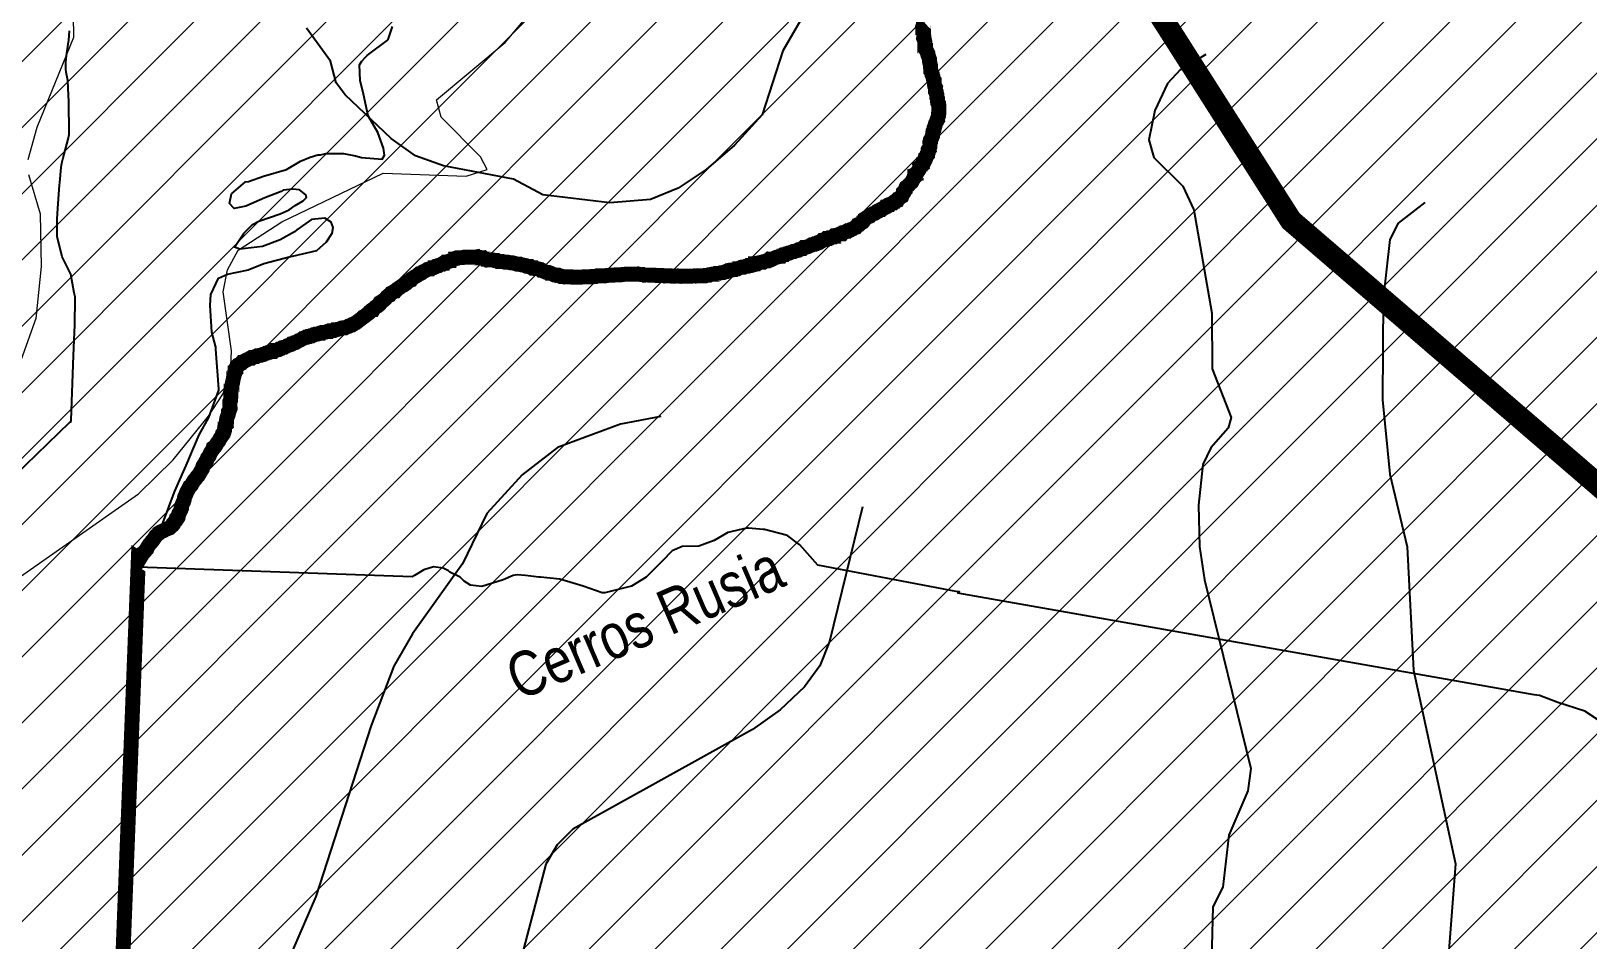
# Model space of a CAD drawing. Header units: feet. Extents: x -72 to 1107026, y -16 to 8357890.
# Drawn here: x 772727 to 783136, y 8190533 to 8196606 of the extents above; entities that cross this region are included whole.
import ezdxf

# ---------------------------------------------------------------- set-up
doc = ezdxf.new("R2010")
doc.units = ezdxf.units.FT
doc.header["$LTSCALE"] = 10
doc.header["$MEASUREMENT"] = 0
doc.linetypes.add('DASHED2', pattern=[0.375, 0.25, -0.125])
for name, color, linetype in [('AUTODEMA-inf. cofopri-Rural-PSAD', 190, 'CONTINUOUS'), ('FDO HUACAN-PERITO-COORD', 3, 'CONTINUOUS'), ('INEI-PROV-PSAD56', 7, 'CONTINUOUS'), ('VIA-ASFALTADA', 1, 'CONTINUOUS'), ('VIAS_SIN AFIRMAR', 31, 'CONTINUOUS')]:
    doc.layers.add(name, color=color, linetype=linetype)
for name, color, linetype, lineweight in [('CURVAS_PERU_500_PSAD-18', 23, 'CONTINUOUS', 5), ('Hidrografia-IGN-QUEBRADAS', 151, 'CONTINUOUS', 25), ('Texto Toponimia IGN', 251, 'CONTINUOUS', 0)]:
    doc.layers.add(name, color=color, linetype=linetype, lineweight=lineweight)
doc.styles.add('SWILL721', font='swissi.ttf')

msp = doc.modelspace()

# ---------------------------------------------------------------- hatches: boundary and pattern name
at = {"layer": 'AUTODEMA-inf. cofopri-Rural-PSAD', "lineweight": 5}
h = msp.add_hatch(dxfattribs=at)
h.set_pattern_fill('ANSI31', color=256, scale=2500)
h.paths.add_polyline_path([(753238, 8156793), (753322, 8156780), (753238, 8156793), (761252, 8177664), (761485, 8177877), (761891, 8178033), (762006, 8178099), (762145, 8178160), (762278, 8178215), (762392, 8178274), (762497, 8178357), (762589, 8178469), (762675, 8178563), (762762, 8178662), (762856, 8178741), (762966, 8178847), (763062, 8178931), (763167, 8179043), (763215, 8179157), (763254, 8179284), (763292, 8179406), (763323, 8179543), (763341, 8179672), (763349, 8179797), (763400, 8179962), (763448, 8180102), (763499, 8180234), (763573, 8180363), (763635, 8180490), (763719, 8180589), (763826, 8180681), (763928, 8180774), (764019, 8180866), (764121, 8180950), (764228, 8181026), (764338, 8181097), (764444, 8181168), (764559, 8181213), (764712, 8181269), (764839, 8181335), (764956, 8181398), (765071, 8181451), (765175, 8181550), (765244, 8181660), (765315, 8181776), (765354, 8181893), (765389, 8182013), (765390, 8182140), (765377, 8182262), (765342, 8182396), (765286, 8182546), (765225, 8182684), (765197, 8182808), (765187, 8182943), (765170, 8183067), (765142, 8183205), (765114, 8183355), (765122, 8183484), (765143, 8183642), (765150, 8183779), (765168, 8183908), (765199, 8184028), (765243, 8184165), (765278, 8184310), (765332, 8184449), (765386, 8184576), (765432, 8184714), (765467, 8184853), (765513, 8184978), (765575, 8185115), (765661, 8185237), (765751, 8185338), (765852, 8185419), (765985, 8185503), (766099, 8185572), (766232, 8185655), (766299, 8185789), (767271, 8186800), (767271, 8186947), (767297, 8187069), (767333, 8187214), (767379, 8187334), (767466, 8187468), (767519, 8187582), (767578, 8187702), (767631, 8187831), (767690, 8187961), (767739, 8188095), (767779, 8188220), (767853, 8188349), (767930, 8188476), (768029, 8188550), (768144, 8188601), (768268, 8188621), (768396, 8188684), (768525, 8188666), (768648, 8188684), (768729, 8188803), (768760, 8188933), (768775, 8189055), (768816, 8189187), (768865, 8189314), (768913, 8189448), (768946, 8189596), (769010, 8189708), (769110, 8189804), (769242, 8189855), (769369, 8189839), (769435, 8190402), (769242, 8190676), (768955, 8190796), (768850, 8191044), (768727, 8191405), (768791, 8192051), (769355, 8193016), (769774, 8193584), (769715, 8193854), (770015, 8194180), (770358, 8194460), (770593, 8194855), (771149, 8195508), (771339, 8195882), (771620, 8196321), (772139, 8196529), (772271, 8196571), (772518, 8196829), (772893, 8197299), (773001, 8197468), (773083, 8197912), (773128, 8198271), (773053, 8198668), (772961, 8199048), (772784, 8199431), (772552, 8199747), (772403, 8199923), (772344, 8200269), (772420, 8200524), (772438, 8201124), (772378, 8201509), (772320, 8201525), (771949, 8202389), (771948, 8203291), (771835, 8204086), (771949, 8205175), (771912, 8205868), (771936, 8206678), (771927, 8207524), (771977, 8207815), (772140, 8208229), (772310, 8208881), (772199, 8209183), (771898, 8209610), (771718, 8210093), (771643, 8210618), (770734, 8212243), (770420, 8212760), (770332, 8213330), (770439, 8213909), (770573, 8214159), (770693, 8214428), (770826, 8214682), (770933, 8214964), (771027, 8215231), (771060, 8215528), (771028, 8215800), (771023, 8215945), (771008, 8216090), (770944, 8216217), (770904, 8216392), (770519, 8217145), (770239, 8217796), (770023, 8218086), (769663, 8218545), (769449, 8218924), (769225, 8219439), (769296, 8219810), (769534, 8220281), (769800, 8220721), (770123, 8220961), (770236, 8221108), (770301, 8221212), (770355, 8221316), (770388, 8221417), (770506, 8221516), (770614, 8221596), (770683, 8221720), (770695, 8221911), (770696, 8222074), (770699, 8222211), (770790, 8222424), (770811, 8222568), (770823, 8222774), (770781, 8222973), (770744, 8223095), (770724, 8223248), (770687, 8223365), (770609, 8223513), (770566, 8223607), (770536, 8223648), (770519, 8223803), (770420, 8224061), (770417, 8224114), (770411, 8224346), (770326, 8224585), (770246, 8224784), (770250, 8224878), (770152, 8225049), (770105, 8225286), (769944, 8225912), (769917, 8226101), (769939, 8226683), (769870, 8226978), (769847, 8227388), (769974, 8227697), (770102, 8227836), (770156, 8227935), (770134, 8228072), (770014, 8228391), (770087, 8228555), (770259, 8228867), (770494, 8228977), (770568, 8228972), (770670, 8228991), (770967, 8229392), (771170, 8229797), (771390, 8230281), (771541, 8230796), (771638, 8231110), (771649, 8231265), (771605, 8231522), (771627, 8231763), (771687, 8231964), (771722, 8232157), (771735, 8232337), (771693, 8232515), (771625, 8232625), (771600, 8233022), (771587, 8233284), (771570, 8233434), (771556, 8233673), (771538, 8233961), (771479, 8234294), (771495, 8234446), (771537, 8234647), (771589, 8234753), (771628, 8234908), (771626, 8235023), (771663, 8235221), (771705, 8235358), (771731, 8235452), (771806, 8235660), (771892, 8235916), (771915, 8235992), (771929, 8236129), (771913, 8236376), (771884, 8236602), (771862, 8236752), (771822, 8236938), (771796, 8237134), (771804, 8237182), (771883, 8237286), (771904, 8237405), (771913, 8237507), (771903, 8237629), (771894, 8237698), (771889, 8237802), (771827, 8237968), (771792, 8238039), (771813, 8238197), (771839, 8238311), (771838, 8238486), (771839, 8238639), (771824, 8238728), (771772, 8238886), (771717, 8239024), (771631, 8239192), (771615, 8239378), (771621, 8239502), (771614, 8239619), (771605, 8239731), (771569, 8239792), (771550, 8239932), (771551, 8240029), (771481, 8240238), (771522, 8240563), (771488, 8241022), (771468, 8241305), (820278, 8241691), (830577, 8202812), (830340, 8202672), (830000, 8202586), (829662, 8202548), (829318, 8202317), (829158, 8201793), (829053, 8201507), (828905, 8201367), (828322, 8201192), (827978, 8200961), (827919, 8200578), (827797, 8199716), (827643, 8199383), (827293, 8198961), (826996, 8198681), (826979, 8198104), (826868, 8197578), (826760, 8197196), (826743, 8196619), (826868, 8195942), (827189, 8195377), (827277, 8195085), (827159, 8194367), (827146, 8193935), (827234, 8193643), (827319, 8193256), (827453, 8192915), (827398, 8192676), (827291, 8192294), (827132, 8191818), (827119, 8191385), (827194, 8190661), (827090, 8190376), (826836, 8189950), (826722, 8189328), (826756, 8188846), (826641, 8188224), (826583, 8187889), (826334, 8187608), (826127, 8187133), (825918, 8186561), (825905, 8186129), (826032, 8185548), (825868, 8184879), (825858, 8184542), (825847, 8184158), (826032, 8183912), (826069, 8183526), (826047, 8182805), (826078, 8182227), (826108, 8181600), (826048, 8181217), (825801, 8180984), (825747, 8180793), (825636, 8180315), (825796, 8179204), (825684, 8178678), (825668, 8178149), (825657, 8177765), (825548, 8177335), (825244, 8176815), (825086, 8176386), (824977, 8175956), (824725, 8175579), (824520, 8175152), (824114, 8174443), (823712, 8173877), (823407, 8173357), (823324, 8172960), (823317, 8172729), (823307, 8172399), (823238, 8171852), (823314, 8171473), (823304, 8171154), (823327, 8170950), (823289, 8170632), (823310, 8170370), (823402, 8170016), (823586, 8169548), (823710, 8169280), (823662, 8168785), (823750, 8168195), (823303, 8168147), (822930, 8167996), (822690, 8167863), (822198, 8167624), (822071, 8167460), (821892, 8167381), (821672, 8167229), (821518, 8167084), (821383, 8166920), (821310, 8166661), (821229, 8166477), (821265, 8166226), (821329, 8166168), (821371, 8165998), (821374, 8165793), (821214, 8165770), (821034, 8165673), (820575, 8165630), (820470, 8165568), (820330, 8165544), (820169, 8165484), (819982, 8165480), (819805, 8165485), (819700, 8165414), (819649, 8165285), (819644, 8165108), (819667, 8164939), (819671, 8164762), (819732, 8164620), (819765, 8164469), (819741, 8164302), (819684, 8164248), (819479, 8164273), (819273, 8164260), (819038, 8164211), (818867, 8164134), (818823, 8164107), (818741, 8164036), (818708, 8164001), (818677, 8163932), (818710, 8163874), (818719, 8163764), (818731, 8163685), (818688, 8163660), (818637, 8163650), (818578, 8163656), (818522, 8163649), (818440, 8163596), (818419, 8163540), (818393, 8163433), (818298, 8163327), (818245, 8163363), (818164, 8163435), (818136, 8163489), (818129, 8163542), (818096, 8163606), (818046, 8163683), (817988, 8163732), (817894, 8163801), (817840, 8163741), (817832, 8163692), (817948, 8163198), (817963, 8163142), (817897, 8163112), (817789, 8163046), (817781, 8162998), (817730, 8162927), (817678, 8162897), (817592, 8162870), (817454, 8162902), (817393, 8162912), (817340, 8162910), (817312, 8162864), (817276, 8162829), (817252, 8162781), (817206, 8162736), (817116, 8162650), (817080, 8162604), (816998, 8162546), (816927, 8162529), (816831, 8162586), (816762, 8162655), (816699, 8162684), (816646, 8162707), (816575, 8162751), (816511, 8162744), (816411, 8162673), (816342, 8162595), (816313, 8162529), (816262, 8162412), (816108, 8162337), (816052, 8162315), (815981, 8162315), (815917, 8162285), (815807, 8162276), (815739, 8162310), (815638, 8162382), (815595, 8162443), (815534, 8162451), (815488, 8162492), (815433, 8162536), (815341, 8162496), (815286, 8162397), (815285, 8162290), (815182, 8162139), (815129, 8162124), (815020, 8162160), (814969, 8162143), (814915, 8162151), (814818, 8162129), (814661, 8162171), (814608, 8162204), (814465, 8162246), (814361, 8162265), (814167, 8162243), (813989, 8162194), (813856, 8162085), (813702, 8161985), (813124, 8161923), (812911, 8161706), (812856, 8161618), (812749, 8161540), (812492, 8161534), (812443, 8161524), (812367, 8161515), (812252, 8161510), (812150, 8161471), (812066, 8161443), (811936, 8161388), (811813, 8161338), (811757, 8161367), (811669, 8161438), (811510, 8161415), (811342, 8161337), (811245, 8161204), (811131, 8161124), (810849, 8161076), (810322, 8160943), (809995, 8160714), (809741, 8160678), (809493, 8160697), (809213, 8160705), (808932, 8160676), (808648, 8160621), (808530, 8160579), (808408, 8160546), (808227, 8160477), (808120, 8160465), (808005, 8160428), (807949, 8160451), (807748, 8160486), (807591, 8160502), (807337, 8160435), (807016, 8160247), (806896, 8160192), (806747, 8160074), (806681, 8160046), (806538, 8159999), (806377, 8159904), (806147, 8159906), (805415, 8159960), (805112, 8159977), (804565, 8160002), (804080, 8160025), (803956, 8160045), (803836, 8160005), (803684, 8159964), (803497, 8159761), (803367, 8159762), (803227, 8159787), (802920, 8159966), (802800, 8159994), (802680, 8160027), (802548, 8160058), (802424, 8160101), (802312, 8160152), (802195, 8160221), (802083, 8160290), (801956, 8160316), (801818, 8160295), (801688, 8160293), (801556, 8160247), (801423, 8160212), (801291, 8160159), (801159, 8160106), (800787, 8160136), (800463, 8160229), (800277, 8160263), (800072, 8160269), (799744, 8160251), (799483, 8160249), (799221, 8160248), (798949, 8160191), (798686, 8160152), (798410, 8160168), (798290, 8160204), (798148, 8160212), (798023, 8160253), (797876, 8160243), (797751, 8160192), (797611, 8160213), (797496, 8160274), (797323, 8160236), (797183, 8160081), (797053, 8159952), (796859, 8159878), (796714, 8159805), (796661, 8159693), (796625, 8159558), (796551, 8159432), (796413, 8159345), (796273, 8159351), (796136, 8159369), (796011, 8159432), (795892, 8159481), (795767, 8159545), (795647, 8159580), (795531, 8159639), (795391, 8159662), (795256, 8159634), (795083, 8159561), (794973, 8159508), (794881, 8159383), (794743, 8159228), (794634, 8159150), (794486, 8159150), (794377, 8159214), (794229, 8159227), (794087, 8159186), (793965, 8159158), (793830, 8159143), (793685, 8159172), (793580, 8159268), (793535, 8159388), (793533, 8159520), (793530, 8159657), (793548, 8159797), (793528, 8160067), (793457, 8160189), (793366, 8160285), (793249, 8160375), (793130, 8160431), (792862, 8160424), (792730, 8160378), (792470, 8160226), (792221, 8160229), (792150, 8160361), (792025, 8160394), (791895, 8160369), (791742, 8160344), (791615, 8160278), (791345, 8160296), (791121, 8160303), (791002, 8160353), (790927, 8160356), (790776, 8160295), (790573, 8160086), (790487, 8160014), (790335, 8159935), (790156, 8159875), (789933, 8159891), (789628, 8159994), (789403, 8160091), (789337, 8160215), (789139, 8160376), (788987, 8160391), (788855, 8160613), (788850, 8160750), (788898, 8160900), (788728, 8161037), (788593, 8161048), (788476, 8161094), (788331, 8161107), (788207, 8161079), (788072, 8161089), (787996, 8161188), (787900, 8161371), (787828, 8161534), (787714, 8161613), (787483, 8161754), (787368, 8161805), (787254, 8161881), (787122, 8161935), (787007, 8162011), (786888, 8162072), (786771, 8162121), (786667, 8162202), (786552, 8162248), (786425, 8162271), (786298, 8162223), (786203, 8162137), (786107, 8162061), (786051, 8162173), (786043, 8162338), (786150, 8162401), (786275, 8162485), (786339, 8162597), (786237, 8162665), (786110, 8162638), (785990, 8162577), (785868, 8162597), (785746, 8162615), (785622, 8162654), (785500, 8162672), (785362, 8162654), (785199, 8162603), (785082, 8162565), (784960, 8162540), (784835, 8162500), (784720, 8162436), (784596, 8162358), (784484, 8162277), (784379, 8162190), (784275, 8162114), (784160, 8162036), (784043, 8161954), (783938, 8161886), (783826, 8161812), (783699, 8161747), (783582, 8161693), (783449, 8161676), (783342, 8161607), (783271, 8161452), (783225, 8161328), (783179, 8161206), (783138, 8161082), (783097, 8160957), (783061, 8160830), (782974, 8160718), (782855, 8160675), (782725, 8160670), (782582, 8160648), (782463, 8160615), (782353, 8160549), (782259, 8160460), (782078, 8160260), (782029, 8160143), (781968, 8160031), (781907, 8159917), (781846, 8159810), (781751, 8159699), (781639, 8159610), (781573, 8159503), (781506, 8159396), (781422, 8159300), (781295, 8159285), (781170, 8159283), (781058, 8159227), (781035, 8159095), (780966, 8158947), (780910, 8158818), (780843, 8158678), (780719, 8158676), (780643, 8158773), (780548, 8158676), (780492, 8158534), (780489, 8158409), (780563, 8158292), (780456, 8158221), (780372, 8158130), (780275, 8158051), (780148, 8158062), (780033, 8158141), (779893, 8158142), (779769, 8158106), (779649, 8158042), (779555, 8157953), (779448, 8157872), (779391, 8157763), (779345, 8157649), (779294, 8157529), (779236, 8157415), (779123, 8157309), (778981, 8157250), (778859, 8157212), (778734, 8157164), (778607, 8157144), (778479, 8157144), (778332, 8157180), (778375, 8156898), (778164, 8156936), (778158, 8156802), (778130, 8156675), (778140, 8156545), (778112, 8156426), (778050, 8156319), (778063, 8156169), (777986, 8156065), (777961, 8155941), (777902, 8155786), (777843, 8155676), (777795, 8155562), (777705, 8155466), (777593, 8155359), (777509, 8155263), (777417, 8155159), (777305, 8155070), (777239, 8154938), (777216, 8154806), (777159, 8154686), (777093, 8154552), (777034, 8154440), (776983, 8154298), (776922, 8154161), (776873, 8154016), (776779, 8153937), (776659, 8153838), (776605, 8153711), (776592, 8153572), (776612, 8153434), (776630, 8153310), (776609, 8153183), (776586, 8153051), (776545, 8152921), (776515, 8152794), (776494, 8152637), (776486, 8152507), (776478, 8152344), (776437, 8152225), (776573, 8151681), (776106, 8151111), (775463, 8150015), (775273, 8149577), (775253, 8149427), (774951, 8149779), (774716, 8150004), (774511, 8150120), (774293, 8150189), (774009, 8150343), (773986, 8150653), (773898, 8150715), (773679, 8150366), (773524, 8150449), (773583, 8150865), (773302, 8151090), (773079, 8151190), (772903, 8151351), (772690, 8151485), (772613, 8151651), (772759, 8151759), (772737, 8151864), (772352, 8152136), (772085, 8152058), (771824, 8152119), (771653, 8152170), (771611, 8152333), (771212, 8152458), (770986, 8152496), (770745, 8152533), (770505, 8152618), (770212, 8152721), (769864, 8152789), (769676, 8152849), (769529, 8152895), (769298, 8152965), (769056, 8153020), (768826, 8153067), (768593, 8153122), (768350, 8153228), (768122, 8153296), (767859, 8153352), (767629, 8153412), (767406, 8153493), (767171, 8153558), (766938, 8153643), (766714, 8153723), (766443, 8153849), (766241, 8153940), (766040, 8153990), (765798, 8154065), (765568, 8154146), (765335, 8154198), (765105, 8154273), (764987, 8154344), (764570, 8154454), (764357, 8154514), (764080, 8154590), (763867, 8154638), (763662, 8154698), (763479, 8154729), (763070, 8154817), (762778, 8154929), (762461, 8154975), (762334, 8155019), (762093, 8155094), (761838, 8155171), (761596, 8155180), (761345, 8155237), (761116, 8155269), (760846, 8155361), (760587, 8155419), (760351, 8155487), (760119, 8155512), (759916, 8155493), (759629, 8155574), (759372, 8155594), (759166, 8155611), (758956, 8155664), (758687, 8155803), (758456, 8155889), (758210, 8155960), (757946, 8156005), (757689, 8156063), (757532, 8156107), (757276, 8156170), (757050, 8156236), (756864, 8156260), (756611, 8156328), (756385, 8156381), (756113, 8156398), (755975, 8156433), (755622, 8156463), (755391, 8156486), (755152, 8156526), (754896, 8156606), (754586, 8156660), (754380, 8156712), (754159, 8156752), (753964, 8156794), (753322, 8156780)])

# ---------------------------------------------------------------- linework, layer by layer
at = {"layer": 'CURVAS_PERU_500_PSAD-18'}
for points in [[(773005, 8196862), (773011, 8196564), (772766, 8195962), (772704, 8195746)], [(774062, 8194368), (774066, 8194469), (774011, 8194864), (774039, 8195011), (774111, 8195142), (774404, 8195331), (775080, 8195656), (775636, 8195637), (775776, 8195681), (775731, 8195765), (775468, 8196030), (775438, 8196147), (775897, 8196530), (776042, 8196701)], [(772710, 8195647), (772788, 8195384), (772795, 8195034), (772759, 8194686), (772650, 8194381)], [(774048, 8194287), (774061, 8194320), (774062, 8194368)], [(771448, 8190408), (771513, 8190675), (771580, 8190808), (771789, 8191056), (771923, 8191459), (772115, 8191686), (772108, 8191784), (772014, 8191989), (772002, 8192086), (772043, 8192148), (772233, 8192268), (772297, 8192343), (772228, 8192554), (772240, 8192624), (772545, 8192883), (773445, 8193514), (773677, 8193741), (773913, 8194033), (774008, 8194180), (774048, 8194287)]]:
    msp.add_lwpolyline(points, dxfattribs=at)
at = {"layer": 'FDO HUACAN-PERITO-COORD', "linetype": 'DASHED2', "const_width": 150}
msp.add_lwpolyline([(812232, 8205872), (811835, 8202194), (809086, 8196304), (804280, 8190287), (802408, 8186305), (788854, 8188714), (781150, 8195340), (776109, 8203248), (774865, 8207658)], dxfattribs=at)
at = {"layer": 'Hidrografia-IGN-QUEBRADAS'}
for points in [[(777928, 8196776), (777754, 8196473), (777614, 8196047), (777429, 8195844), (777241, 8195680), (777053, 8195556), (776869, 8195480), (776596, 8195458), (776149, 8195512), (775951, 8195616), (775485, 8195705), (775297, 8195772), (775135, 8195889), (774826, 8196180), (774767, 8196261), (774729, 8196404), (774568, 8196626)], [(780581, 8196450), (780409, 8196346), (780325, 8196255), (780240, 8196075), (780199, 8195880), (780233, 8195762), (780428, 8195569), (780502, 8195411), (780621, 8194722), (780624, 8194349), (780750, 8194024), (780731, 8193953), (780615, 8193822), (780560, 8193710), (780532, 8193437), (780539, 8193162), (780573, 8192940), (780883, 8191678), (780863, 8191530), (780734, 8191233), (780694, 8190886), (780627, 8190754), (780615, 8190229)], [(782045, 8195460), (781867, 8195323), (781812, 8195214), (781766, 8194817), (781762, 8194142), (781812, 8193645), (781927, 8193159), (781969, 8192336), (782251, 8191042), (782196, 8190347), (782259, 8190132), (782487, 8189687), (782561, 8189475), (782586, 8189227), (782571, 8188577), (782674, 8188063), (782775, 8187892), (783116, 8187445)], [(776938, 8194031), (776668, 8193980), (776247, 8193823), (776009, 8193641), (775773, 8193383), (775612, 8193046), (775277, 8192579), (775153, 8192362), (775000, 8191965), (774630, 8190824), (774432, 8190365)], [(778286, 8193426), (778066, 8192528), (778001, 8192365), (777897, 8192225), (777735, 8192070), (777551, 8191940), (776349, 8191274), (776243, 8191169), (776168, 8191039), (775996, 8190387)]]:
    msp.add_lwpolyline(points, dxfattribs=at)
at = {"layer": 'INEI-PROV-PSAD56', "const_width": 100}
msp.add_lwpolyline([(778701, 8196663), (778693, 8196656), (778693, 8196650), (778691, 8196643), (778688, 8196635), (778689, 8196627), (778689, 8196615), (778689, 8196610), (778689, 8196602), (778694, 8196597), (778694, 8196587), (778695, 8196577), (778695, 8196566), (778694, 8196559), (778700, 8196546), (778703, 8196531), (778703, 8196516), (778703, 8196503), (778703, 8196493), (778708, 8196491), (778708, 8196483), (778714, 8196473), (778722, 8196458), (778722, 8196450), (778725, 8196443), (778730, 8196428), (778733, 8196420), (778733, 8196407), (778735, 8196400), (778736, 8196392), (778740, 8196377), (778741, 8196369), (778741, 8196357), (778742, 8196339), (778746, 8196334), (778752, 8196319), (778752, 8196311), (778757, 8196299), (778760, 8196283), (778765, 8196276), (778765, 8196266), (778766, 8196258), (778766, 8196251), (778768, 8196240), (778774, 8196228), (778773, 8196218), (778774, 8196210), (778774, 8196203), (778779, 8196196), (778779, 8196190), (778782, 8196182), (778782, 8196175), (778782, 8196165), (778787, 8196155), (778787, 8196147), (778787, 8196137), (778788, 8196129), (778795, 8196119), (778796, 8196109), (778795, 8196099), (778796, 8196082), (778796, 8196076), (778796, 8196066), (778796, 8196058), (778794, 8196053), (778794, 8196041), (778792, 8196036), (778789, 8196025), (778786, 8196018), (778787, 8196012), (778780, 8196000), (778774, 8195989), (778772, 8195982), (778770, 8195972), (778765, 8195961), (778765, 8195954), (778763, 8195946), (778757, 8195936), (778756, 8195928), (778756, 8195921), (778753, 8195910), (778753, 8195903), (778748, 8195892), (778744, 8195885), (778741, 8195880), (778741, 8195867), (778736, 8195860), (778737, 8195847), (778737, 8195834), (778734, 8195826), (778729, 8195819), (778730, 8195814), (778725, 8195808), (778725, 8195796), (778720, 8195788), (778720, 8195780), (778715, 8195775), (778712, 8195765), (778705, 8195760), (778703, 8195749), (778703, 8195742), (778698, 8195732), (778691, 8195729), (778689, 8195714), (778678, 8195706), (778675, 8195701), (778670, 8195698), (778671, 8195691), (778664, 8195681), (778661, 8195675), (778656, 8195670), (778649, 8195657), (778644, 8195654), (778644, 8195647), (778636, 8195645), (778636, 8195639), (778636, 8195632), (778629, 8195626), (778627, 8195619), (778620, 8195608), (778614, 8195596), (778605, 8195588), (778600, 8195583), (778595, 8195577), (778585, 8195568), (778577, 8195562), (778572, 8195550), (778572, 8195544), (778567, 8195539), (778560, 8195532), (778560, 8195524), (778552, 8195513), (778548, 8195501), (778538, 8195495), (778533, 8195490), (778527, 8195487), (778523, 8195480), (778518, 8195480), (778510, 8195472), (778505, 8195465), (778500, 8195464), (778495, 8195459), (778490, 8195459), (778483, 8195453), (778478, 8195451), (778468, 8195448), (778465, 8195443), (778455, 8195441), (778450, 8195435), (778438, 8195433), (778433, 8195425), (778423, 8195420), (778416, 8195414), (778408, 8195414), (778398, 8195409), (778395, 8195404), (778386, 8195399), (778380, 8195398), (778377, 8195395), (778373, 8195391), (778368, 8195388), (778357, 8195386), (778347, 8195380), (778340, 8195375), (778335, 8195369), (778323, 8195364), (778315, 8195361), (778305, 8195354), (778300, 8195351), (778298, 8195343), (778290, 8195333), (778280, 8195330), (778276, 8195323), (778271, 8195320), (778266, 8195315), (778260, 8195315), (778253, 8195312), (778250, 8195307), (778244, 8195301), (778240, 8195294), (778233, 8195292), (778228, 8195289), (778221, 8195284), (778208, 8195278), (778202, 8195278), (778198, 8195276), (778190, 8195270), (778183, 8195271), (778173, 8195265), (778163, 8195260), (778155, 8195259), (778150, 8195252), (778143, 8195252), (778135, 8195251), (778130, 8195249), (778118, 8195242), (778110, 8195241), (778108, 8195236), (778100, 8195236), (778095, 8195236), (778090, 8195230), (778083, 8195230), (778075, 8195225), (778065, 8195225), (778060, 8195220), (778045, 8195220), (778040, 8195214), (778034, 8195214), (778030, 8195211), (778017, 8195209), (778010, 8195201), (778002, 8195196), (777995, 8195196), (777987, 8195193), (777982, 8195190), (777978, 8195185), (777970, 8195182), (777962, 8195183), (777957, 8195180), (777949, 8195177), (777942, 8195177), (777934, 8195172), (777922, 8195166), (777910, 8195163), (777904, 8195161), (777894, 8195161), (777887, 8195153), (777879, 8195153), (777865, 8195145), (777859, 8195145), (777852, 8195140), (777844, 8195139), (777832, 8195134), (777824, 8195134), (777811, 8195129), (777799, 8195123), (777791, 8195123), (777786, 8195120), (777776, 8195118), (777771, 8195113), (777764, 8195113), (777753, 8195112), (777744, 8195107), (777741, 8195102), (777734, 8195102), (777729, 8195099), (777719, 8195097), (777708, 8195094), (777701, 8195091), (777691, 8195086), (777679, 8195080), (777673, 8195080), (777666, 8195081), (777661, 8195075), (777653, 8195075), (777648, 8195070), (777641, 8195070), (777630, 8195067), (777623, 8195062), (777613, 8195062), (777600, 8195059), (777585, 8195056), (777580, 8195051), (777570, 8195050), (777562, 8195050), (777561, 8195045), (777550, 8195042), (777545, 8195042), (777540, 8195040), (777533, 8195040), (777522, 8195040), (777515, 8195034), (777505, 8195034), (777495, 8195029), (777485, 8195029), (777475, 8195028), (777463, 8195023), (777453, 8195018), (777445, 8195018), (777437, 8195018), (777430, 8195012), (777424, 8195012), (777417, 8195010), (777409, 8195009), (777402, 8195009), (777395, 8195007), (777387, 8195006), (777377, 8194999), (777369, 8194998), (777357, 8194993), (777352, 8194993), (777346, 8194992), (777336, 8194990), (777327, 8194988), (777318, 8194987), (777311, 8194987), (777306, 8194982), (777296, 8194982), (777289, 8194982), (777283, 8194982), (777276, 8194981), (777264, 8194976), (777256, 8194977), (777243, 8194973), (777236, 8194973), (777231, 8194970), (777223, 8194970), (777215, 8194970), (777201, 8194970), (777196, 8194970), (777185, 8194970), (777178, 8194970), (777171, 8194969), (777160, 8194970), (777150, 8194969), (777145, 8194969), (777132, 8194969), (777120, 8194969), (777109, 8194968), (777090, 8194968), (777079, 8194968), (777072, 8194967), (777062, 8194968), (777052, 8194970), (777037, 8194969), (777026, 8194969), (777019, 8194969), (777009, 8194969), (777001, 8194971), (776996, 8194971), (776981, 8194971), (776966, 8194971), (776961, 8194970), (776950, 8194973), (776943, 8194973), (776927, 8194972), (776913, 8194972), (776908, 8194972), (776900, 8194974), (776890, 8194974), (776885, 8194974), (776878, 8194974), (776867, 8194974), (776849, 8194976), (776835, 8194976), (776827, 8194975), (776817, 8194980), (776806, 8194980), (776799, 8194980), (776792, 8194981), (776784, 8194983), (776773, 8194982), (776766, 8194982), (776759, 8194982), (776751, 8194982), (776741, 8194981), (776731, 8194981), (776726, 8194982), (776713, 8194981), (776703, 8194981), (776696, 8194981), (776688, 8194980), (776681, 8194980), (776675, 8194978), (776662, 8194977), (776653, 8194977), (776640, 8194977), (776632, 8194977), (776620, 8194974), (776610, 8194974), (776597, 8194974), (776590, 8194974), (776574, 8194973), (776562, 8194970), (776554, 8194971), (776546, 8194970), (776539, 8194970), (776532, 8194970), (776524, 8194970), (776511, 8194970), (776504, 8194967), (776489, 8194967), (776476, 8194967), (776469, 8194964), (776458, 8194964), (776448, 8194963), (776438, 8194963), (776426, 8194963), (776421, 8194963), (776415, 8194963), (776405, 8194962), (776395, 8194962), (776387, 8194962), (776373, 8194962), (776365, 8194962), (776352, 8194961), (776342, 8194962), (776338, 8194964), (776324, 8194963), (776317, 8194963), (776305, 8194964), (776294, 8194963), (776287, 8194965), (776281, 8194966), (776274, 8194968), (776267, 8194967), (776251, 8194975), (776246, 8194975), (776237, 8194974), (776228, 8194977), (776223, 8194977), (776213, 8194982), (776198, 8194989), (776185, 8194989), (776180, 8194994), (776165, 8194996), (776154, 8195001), (776150, 8195004), (776142, 8195008), (776135, 8195008), (776129, 8195014), (776111, 8195018), (776089, 8195020), (776086, 8195025), (776074, 8195025), (776066, 8195032), (776054, 8195032), (776041, 8195034), (776033, 8195039), (776023, 8195041), (776005, 8195044), (775995, 8195049), (775977, 8195048), (775963, 8195053), (775942, 8195058), (775932, 8195058), (775911, 8195062), (775894, 8195062), (775876, 8195067), (775863, 8195066), (775851, 8195066), (775846, 8195070), (775840, 8195074), (775833, 8195074), (775826, 8195073), (775819, 8195076), (775813, 8195076), (775805, 8195078), (775792, 8195078), (775787, 8195078), (775780, 8195077), (775775, 8195082), (775765, 8195082), (775757, 8195082), (775749, 8195090), (775742, 8195089), (775735, 8195089), (775729, 8195092), (775717, 8195091), (775712, 8195091), (775706, 8195097), (775701, 8195096), (775694, 8195096), (775679, 8195096), (775673, 8195096), (775661, 8195096), (775651, 8195095), (775643, 8195095), (775633, 8195095), (775626, 8195095), (775621, 8195095), (775611, 8195092), (775606, 8195092), (775598, 8195092), (775590, 8195092), (775583, 8195091), (775578, 8195091), (775573, 8195087), (775560, 8195086), (775552, 8195081), (775545, 8195081), (775540, 8195073), (775533, 8195073), (775523, 8195068), (775517, 8195067), (775508, 8195062), (775500, 8195062), (775495, 8195054), (775484, 8195054), (775478, 8195049), (775472, 8195049), (775467, 8195046), (775460, 8195043), (775453, 8195039), (775445, 8195038), (775435, 8195033), (775429, 8195033), (775417, 8195025), (775412, 8195025), (775405, 8195025), (775398, 8195017), (775390, 8195017), (775377, 8195014), (775370, 8195009), (775365, 8195006), (775354, 8195001), (775347, 8194998), (775339, 8194990), (775329, 8194985), (775322, 8194985), (775312, 8194977), (775307, 8194972), (775292, 8194964), (775285, 8194959), (775277, 8194954), (775272, 8194951), (775267, 8194943), (775260, 8194941), (775250, 8194933), (775240, 8194926), (775235, 8194920), (775227, 8194915), (775220, 8194910), (775208, 8194904), (775200, 8194899), (775194, 8194894), (775177, 8194883), (775165, 8194870), (775160, 8194870), (775153, 8194865), (775145, 8194860), (775134, 8194855), (775130, 8194849), (775125, 8194842), (775117, 8194839), (775112, 8194834), (775105, 8194829), (775097, 8194819), (775082, 8194806), (775070, 8194798), (775068, 8194793), (775058, 8194782), (775053, 8194782), (775048, 8194774), (775043, 8194769), (775038, 8194767), (775023, 8194757), (775016, 8194746), (775011, 8194746), (775002, 8194740), (774998, 8194735), (774990, 8194730), (774985, 8194722), (774975, 8194715), (774968, 8194709), (774955, 8194699), (774948, 8194696), (774943, 8194691), (774933, 8194683), (774926, 8194678), (774916, 8194670), (774909, 8194665), (774899, 8194657), (774888, 8194652), (774876, 8194644), (774871, 8194644), (774861, 8194639), (774853, 8194634), (774845, 8194633), (774826, 8194623), (774813, 8194623), (774803, 8194622), (774793, 8194617), (774786, 8194615), (774781, 8194614), (774772, 8194612), (774763, 8194609), (774753, 8194609), (774747, 8194604), (774737, 8194603), (774727, 8194603), (774722, 8194598), (774715, 8194598), (774705, 8194598), (774697, 8194595), (774685, 8194592), (774677, 8194592), (774672, 8194587), (774664, 8194587), (774657, 8194587), (774652, 8194584), (774639, 8194581), (774629, 8194581), (774619, 8194576), (774614, 8194576), (774605, 8194570), (774596, 8194570), (774587, 8194565), (774577, 8194565), (774569, 8194560), (774561, 8194560), (774551, 8194554), (774542, 8194552), (774534, 8194546), (774526, 8194541), (774516, 8194538), (774509, 8194533), (774496, 8194525), (774483, 8194523), (774471, 8194515), (774464, 8194515), (774459, 8194510), (774441, 8194504), (774421, 8194493), (774416, 8194493), (774406, 8194491), (774398, 8194485), (774388, 8194483), (774381, 8194477), (774371, 8194475), (774364, 8194472), (774351, 8194472), (774345, 8194464), (774333, 8194464), (774321, 8194459), (774310, 8194458), (774303, 8194454), (774296, 8194453), (774288, 8194448), (774281, 8194445), (774275, 8194445), (774263, 8194440), (774258, 8194440), (774246, 8194437), (774240, 8194437), (774232, 8194431), (774225, 8194431), (774213, 8194426), (774205, 8194426), (774200, 8194421), (774192, 8194421), (774178, 8194413), (774170, 8194410), (774155, 8194402), (774145, 8194395), (774137, 8194394), (774133, 8194389), (774130, 8194384), (774123, 8194381), (774113, 8194376), (774110, 8194371), (774105, 8194368), (774100, 8194360), (774095, 8194353), (774095, 8194343), (774090, 8194340), (774090, 8194330), (774091, 8194325), (774088, 8194317), (774083, 8194312), (774083, 8194299), (774079, 8194286), (774076, 8194269), (774074, 8194261), (774074, 8194256), (774070, 8194243), (774069, 8194236), (774069, 8194223), (774064, 8194220), (774064, 8194213), (774062, 8194205), (774062, 8194192), (774062, 8194182), (774063, 8194164), (774061, 8194154), (774061, 8194141), (774056, 8194131), (774056, 8194121), (774056, 8194111), (774056, 8194103), (774057, 8194091), (774057, 8194083), (774052, 8194070), (774047, 8194063), (774047, 8194055), (774045, 8194045), (774040, 8194032), (774035, 8194017), (774033, 8194004), (774033, 8193991), (774028, 8193981), (774029, 8193976), (774023, 8193971), (774021, 8193958), (774021, 8193953), (774018, 8193940), (774019, 8193935), (774016, 8193925), (774009, 8193917), (774009, 8193910), (773996, 8193892), (773989, 8193881), (773981, 8193866), (773971, 8193853), (773965, 8193843), (773957, 8193830), (773945, 8193822), (773943, 8193812), (773933, 8193799), (773925, 8193786), (773917, 8193766), (773906, 8193753), (773901, 8193737), (773893, 8193727), (773886, 8193714), (773876, 8193699), (773872, 8193681), (773862, 8193666), (773856, 8193655), (773849, 8193643), (773844, 8193635), (773834, 8193625), (773827, 8193614), (773819, 8193607), (773812, 8193596), (773808, 8193589), (773798, 8193571), (773788, 8193563), (773783, 8193553), (773773, 8193535), (773767, 8193524), (773758, 8193501), (773753, 8193491), (773751, 8193478), (773746, 8193461), (773741, 8193453), (773731, 8193425), (773732, 8193417), (773727, 8193404), (773722, 8193394), (773714, 8193381), (773710, 8193361), (773702, 8193353), (773702, 8193345), (773695, 8193335), (773688, 8193330), (773683, 8193322), (773678, 8193317), (773677, 8193309), (773673, 8193304), (773660, 8193294), (773653, 8193286), (773640, 8193281), (773627, 8193276), (773617, 8193270), (773600, 8193262), (773593, 8193260), (773580, 8193252), (773578, 8193247), (773565, 8193236), (773558, 8193229), (773551, 8193218), (773541, 8193203), (773533, 8193195), (773528, 8193187), (773516, 8193174), (773508, 8193162), (773503, 8193151), (773501, 8193146), (773496, 8193141), (773489, 8193131), (773483, 8193126), (773476, 8193120), (773474, 8193115), (773466, 8193108), (773466, 8193102), (773452, 8193079), (773444, 8193084), (773296, 8189280)], dxfattribs=at)
at = {"layer": 'VIA-ASFALTADA'}
msp.add_lwpolyline([(772469, 8193494), (772986, 8193992), (772993, 8193995), (772994, 8194007), (773011, 8194438), (773018, 8194642), (773022, 8194819), (773021, 8194831), (773014, 8194857), (772992, 8194981), (772935, 8195097), (772900, 8195233), (772901, 8195350), (772905, 8195422), (772917, 8195577), (772918, 8195595), (772928, 8195694), (772933, 8195723), (772941, 8195758), (772975, 8195883), (772982, 8195915), (772982, 8195927), (772979, 8196134), (772975, 8196224), (772972, 8196275), (772962, 8196331), (772960, 8196349), (772959, 8196370), (772960, 8196391), (772962, 8196424), (772976, 8196534), (772978, 8196544), (772983, 8196607)], dxfattribs=at)
at = {"layer": 'VIAS_SIN AFIRMAR'}
msp.add_lwpolyline([(783233, 8191984), (783115, 8192062), (782934, 8192120), (782812, 8192167), (782776, 8192171), (782524, 8192216), (778922, 8192849), (778935, 8192859), (778924, 8192859), (777986, 8193037), (777867, 8193173), (777852, 8193185), (777787, 8193233), (777775, 8193238), (777630, 8193276), (777622, 8193276), (777523, 8193285), (777510, 8193285), (777386, 8193255), (777293, 8193201), (777192, 8193164), (777080, 8193162), (777012, 8193133), (776945, 8193064), (776840, 8192958), (776741, 8192896), (776562, 8192853), (776544, 8192852), (776417, 8192896), (776261, 8192943), (776132, 8192956), (776121, 8192956), (776032, 8192967), (775977, 8192972), (775949, 8192969), (775883, 8192940), (775741, 8192895), (775665, 8192904), (775622, 8192931), (775596, 8192956), (775583, 8192964), (775527, 8192991), (775517, 8192999), (775481, 8193016), (775417, 8193025), (775352, 8193007), (775291, 8192968), (775274, 8192960), (773442, 8193023), (773423, 8193024), (773443, 8193055), (773527, 8193186), (773604, 8193306), (773687, 8193531), (773778, 8193738), (773781, 8193746), (773850, 8193907), (773914, 8194024), (773982, 8194206), (773982, 8194216), (773961, 8194480), (773961, 8194493), (773934, 8194594), (773924, 8194772), (773928, 8194846), (773980, 8194956), (774040, 8194982), (774169, 8195009), (774177, 8195010), (774283, 8195052), (774460, 8195100), (774475, 8195103), (774637, 8195140), (774702, 8195197), (774739, 8195256), (774747, 8195294), (774733, 8195330), (774690, 8195355), (774601, 8195346), (774503, 8195278), (774488, 8195265), (774392, 8195211), (774274, 8195166), (774122, 8195149), (774086, 8195161), (774148, 8195256), (774206, 8195313), (774249, 8195336), (774393, 8195384), (774453, 8195412), (774493, 8195441), (774546, 8195472), (774569, 8195493), (774563, 8195511), (774522, 8195546), (774477, 8195550), (774413, 8195542), (774398, 8195534), (774290, 8195492), (774163, 8195437), (774085, 8195420), (774054, 8195453), (774066, 8195519), (774161, 8195599), (774181, 8195602), (774280, 8195636), (774434, 8195682), (774527, 8195736), (774593, 8195763), (774643, 8195779), (774661, 8195779), (774697, 8195787), (774816, 8195789), (774895, 8195772), (774935, 8195762), (775073, 8195751), (775090, 8195777), (775082, 8195823), (775045, 8195929), (774980, 8196040), (774950, 8196185), (774926, 8196276), (774922, 8196380), (774939, 8196406), (774962, 8196431), (774974, 8196442), (774984, 8196452), (775107, 8196543), (775115, 8196550), (775142, 8196637)], dxfattribs=at)

# ---------------------------------------------------------------- texts
at = {"layer": 'Texto Toponimia IGN', "style": 'SWILL721', "width": 0.8}
msp.add_text('Cerros Rusia', height=300, rotation=23.3356, dxfattribs=at).set_placement((775991, 8192130))

doc.saveas('drawing.dxf')
